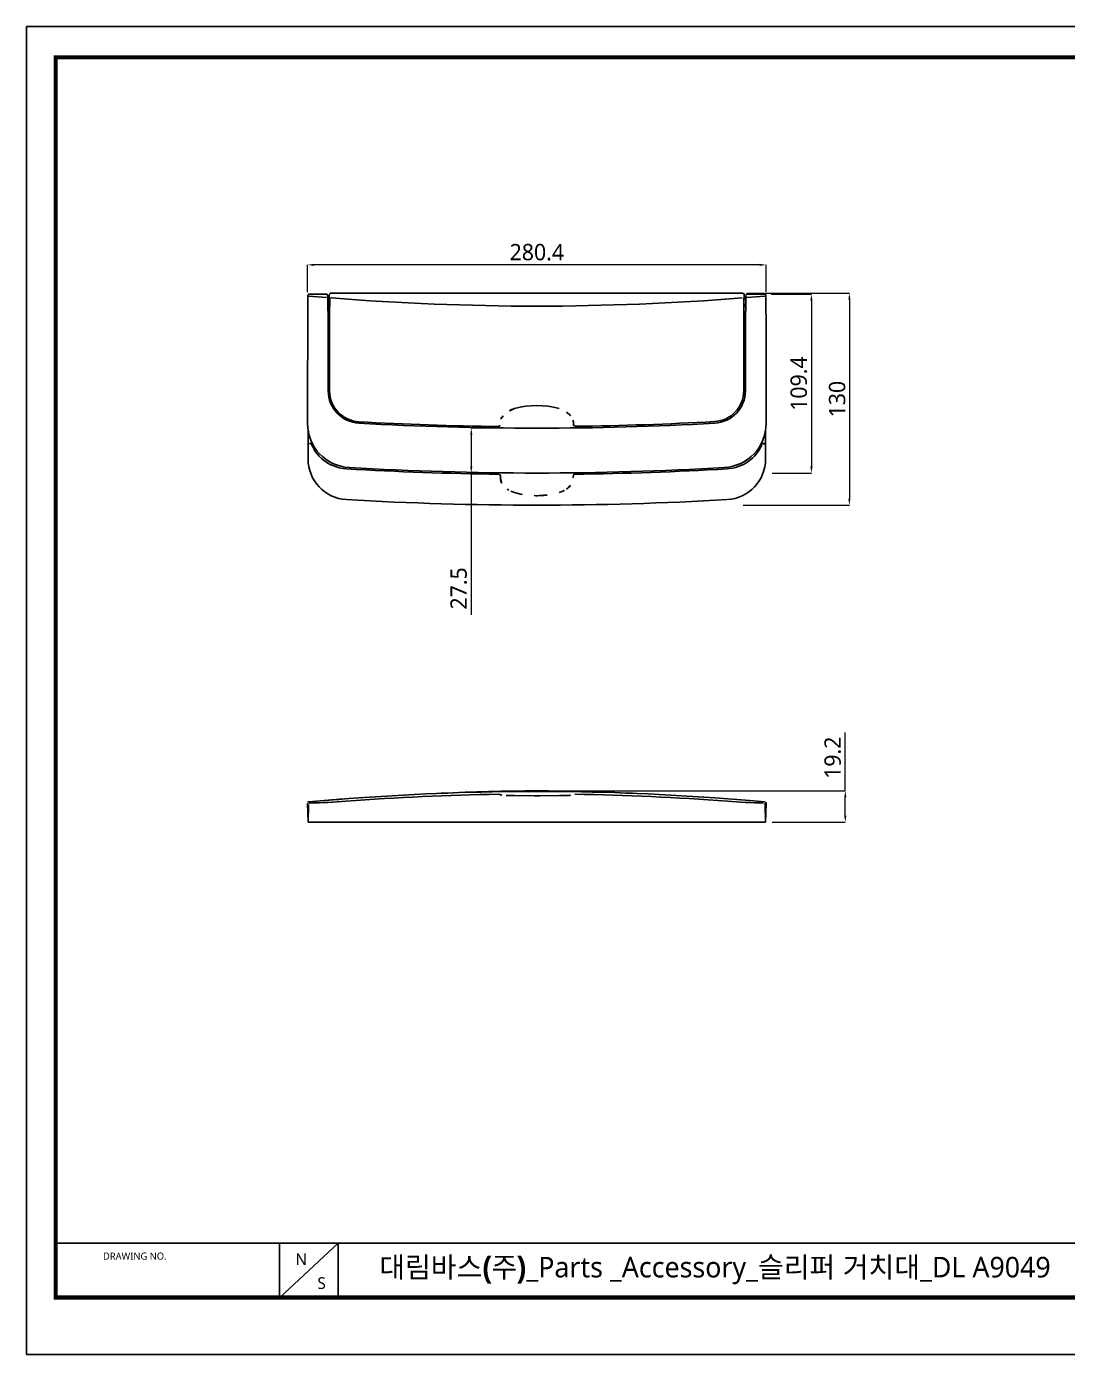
# Model space of a CAD drawing. Extents: x 16296660632 to 16296673681, y -37409619871 to -37409617503.
# Drawn here: x 16296672572 to 16296673208, y -37409618315 to -37409617503 of the extents above; entities that cross this region are included whole.
import ezdxf

# ---------------------------------------------------------------- set-up
doc = ezdxf.new("R2010")
doc.units = 0
doc.header["$LTSCALE"] = 10
doc.header["$MEASUREMENT"] = 0
doc.header["$PDMODE"] = 3
doc.header["$PDSIZE"] = -10
doc.layers.get('0').update_dxf_attribs({"linetype": 'CONTINUOUS'})
doc.layers.get('DEFPOINTS').update_dxf_attribs({"linetype": 'CONTINUOUS'})
for name, color, linetype in [('BODY', 7, 'CONTINUOUS'), ('MAKE2D VISIBLE LINES', 7, 'CONTINUOUS'), ('MAKE2D VISIBLE LINES - TANGENT', 7, 'CONTINUOUS')]:
    doc.layers.add(name, color=color, linetype=linetype)
doc.styles.add('Daelim Dimension', font='')
doc.styles.get('Daelim Dimension').set_extended_font_data('NanumGothic')
doc.dimstyles.new('DEFAULT', dxfattribs={"dimscale": 2, "dimtxt": 2, "dimasz": 2, "dimexe": 0, "dimexo": 2, "dimgap": 1, "dimtad": 1, "dimdec": 1, "dimzin": 9, "dimdsep": 46, "dimtxsty": 'Daelim Dimension', "dimcen": 0.5, "dimclrd": 252, "dimclre": 252, "dimclrt": 3, "dimadec": 1, "dimazin": 0, "dimtfac": 1, "dimtdec": 1, "dimtix": 1, "dimtmove": 0, "dimatfit": 3, "dimfxl": 1, "dimtolj": 1, "dimtzin": 1, "dimlwd": 9, "dimlwe": 9, "dimarcsym": 0})

# ---------------------------------------------------------------- blocks, each defined once
blk = doc.blocks.new('*D1')
at = {"layer": 'BODY', "color": 5, "lineweight": 9, "ltscale": 0.7, "transparency": 16777216}
for p, q in [((16296673012.33147, -37409617665.804657), (16296673074.94034, -37409617665.804657)), ((16296673074.94034, -37409617669.804657), (16296673074.94034, -37409617791.604668)), ((16296673010.08338, -37409617795.604668), (16296673074.94034, -37409617795.604668))]:
    blk.add_line(p, q, dxfattribs=at)
at = {"layer": 'BODY', "color": 5, "ltscale": 0.7, "transparency": 16777216}
for points in [[(16296673074.27367, -37409617669.804657), (16296673075.607, -37409617669.804657), (16296673074.94034, -37409617665.804657)], [(16296673074.27367, -37409617791.604668), (16296673075.607, -37409617791.604668), (16296673074.94034, -37409617795.604668)]]:
    blk.add_solid(points, dxfattribs=at)
at = {"layer": 'DEFPOINTS', "color": 0, "ltscale": 0.7, "transparency": 16777216}
for p in [(16296673008.33147, -37409617665.804657), (16296673006.08338, -37409617795.604668), (16296673074.94034, -37409617795.604668)]:
    blk.add_point(p, dxfattribs=at)
at = {"layer": 'BODY', "color": 7, "ltscale": 0.7, "transparency": 16777216, "insert": (16296673067.4897, -37409617730.704674), "char_height": 10, "attachment_point": 5, "rotation": 90, "style": 'Daelim Dimension'}
blk.add_mtext('\\A1;130', dxfattribs=at)
blk = doc.blocks.new('*D2')
at = {"layer": 'BODY', "color": 5, "lineweight": 9, "ltscale": 0.7, "transparency": 16777216}
for p, q in [((16296673027.19486, -37409617666.498734), (16296673051.739929, -37409617666.498734)), ((16296673051.739929, -37409617670.498734), (16296673051.739929, -37409617771.935341)), ((16296673027.77038, -37409617775.935341), (16296673051.739929, -37409617775.935341))]:
    blk.add_line(p, q, dxfattribs=at)
at = {"layer": 'BODY', "color": 5, "ltscale": 0.7, "transparency": 16777216}
for points in [[(16296673051.073271, -37409617670.498734), (16296673052.406601, -37409617670.498734), (16296673051.739929, -37409617666.498734)], [(16296673051.073271, -37409617771.935341), (16296673052.406601, -37409617771.935341), (16296673051.739929, -37409617775.935341)]]:
    blk.add_solid(points, dxfattribs=at)
at = {"layer": 'DEFPOINTS', "color": 0, "ltscale": 0.7, "transparency": 16777216}
for p in [(16296673023.19486, -37409617666.498734), (16296673023.77038, -37409617775.935341), (16296673051.739929, -37409617775.935341)]:
    blk.add_point(p, dxfattribs=at)
at = {"layer": 'BODY', "color": 7, "ltscale": 0.7, "transparency": 16777216, "insert": (16296673044.03894, -37409617721.217033), "char_height": 10, "attachment_point": 5, "rotation": 90, "style": 'Daelim Dimension'}
blk.add_mtext('\\A1;109.4', dxfattribs=at)
blk = doc.blocks.new('*D0')
at = {"layer": 'BODY', "color": 5, "lineweight": 9, "ltscale": 0.7, "transparency": 16777216}
for p, q in [((16296672743.60964, -37409617665.233414), (16296672743.60964, -37409617648.548927)), ((16296673020.008301, -37409617648.548927), (16296672747.60964, -37409617648.548927)), ((16296673024.008301, -37409617665.018333), (16296673024.008301, -37409617648.548927))]:
    blk.add_line(p, q, dxfattribs=at)
at = {"layer": 'BODY', "color": 5, "ltscale": 0.7, "transparency": 16777216}
for points in [[(16296672747.60964, -37409617647.882263), (16296672747.60964, -37409617649.215591), (16296672743.60964, -37409617648.548927)], [(16296673020.008301, -37409617647.882263), (16296673020.008301, -37409617649.215591), (16296673024.008301, -37409617648.548927)]]:
    blk.add_solid(points, dxfattribs=at)
at = {"layer": 'DEFPOINTS', "color": 0, "ltscale": 0.7, "transparency": 16777216}
for p in [(16296672743.60964, -37409617648.548927), (16296672743.60964, -37409617669.233414), (16296673024.008301, -37409617669.018333)]:
    blk.add_point(p, dxfattribs=at)
at = {"layer": 'BODY', "color": 7, "ltscale": 0.7, "transparency": 16777216, "insert": (16296672883.808969, -37409617640.847923), "char_height": 10, "attachment_point": 5, "style": 'Daelim Dimension'}
blk.add_mtext('\\A1;280.4', dxfattribs=at)
blk = doc.blocks.new('*D3')
at = {"layer": 'BODY', "color": 5, "lineweight": 9, "ltscale": 0.7, "transparency": 16777216}
for p, q in [((16296672879.81868, -37409617748.47816), (16296672843.73278, -37409617748.47816)), ((16296672843.73278, -37409617752.47816), (16296672843.73278, -37409617771.93534)), ((16296672879.81967, -37409617775.93534), (16296672843.73278, -37409617775.93534)), ((16296672843.73278, -37409617775.93534), (16296672843.73278, -37409617862.75305))]:
    blk.add_line(p, q, dxfattribs=at)
at = {"layer": 'BODY', "color": 5, "ltscale": 0.7, "transparency": 16777216}
for points in [[(16296672843.06612, -37409617752.47816), (16296672844.39945, -37409617752.47816), (16296672843.73278, -37409617748.47816)], [(16296672843.06612, -37409617771.93534), (16296672844.39945, -37409617771.93534), (16296672843.73278, -37409617775.93534)]]:
    blk.add_solid(points, dxfattribs=at)
at = {"layer": 'DEFPOINTS', "color": 0, "ltscale": 0.7, "transparency": 16777216}
for p in [(16296672883.81868, -37409617748.47816), (16296672843.73278, -37409617775.93534), (16296672883.81967, -37409617775.93534)]:
    blk.add_point(p, dxfattribs=at)
at = {"layer": 'BODY', "color": 7, "ltscale": 0.7, "transparency": 16777216, "insert": (16296672836.03179, -37409617846.54704), "char_height": 10, "attachment_point": 5, "rotation": 90, "style": 'Daelim Dimension'}
blk.add_mtext('\\A1;27.5', dxfattribs=at)
blk = doc.blocks.new('*D4')
at = {"layer": 'BODY', "color": 5, "lineweight": 9, "ltscale": 0.7, "transparency": 16777216}
for p, q in [((16296673072.45427, -37409617970.45908), (16296673072.45427, -37409617934.68982)), ((16296672887.80096, -37409617970.45908), (16296673072.45427, -37409617970.45908)), ((16296673072.45427, -37409617985.65388), (16296673072.45427, -37409617974.45908)), ((16296673027.70096, -37409617989.65388), (16296673072.45427, -37409617989.65388))]:
    blk.add_line(p, q, dxfattribs=at)
at = {"layer": 'BODY', "color": 5, "ltscale": 0.7, "transparency": 16777216}
for points in [[(16296673071.7876, -37409617974.45908), (16296673073.12093, -37409617974.45908), (16296673072.45427, -37409617970.45908)], [(16296673071.7876, -37409617985.65388), (16296673073.12093, -37409617985.65388), (16296673072.45427, -37409617989.65388)]]:
    blk.add_solid(points, dxfattribs=at)
at = {"layer": 'DEFPOINTS', "color": 0, "ltscale": 0.7, "transparency": 16777216}
for p in [(16296672883.80096, -37409617970.45908), (16296673023.70096, -37409617989.65388), (16296673072.45427, -37409617989.65388)]:
    blk.add_point(p, dxfattribs=at)
at = {"layer": 'BODY', "color": 7, "ltscale": 0.7, "transparency": 16777216, "insert": (16296673064.75327, -37409617950.17336), "char_height": 10, "attachment_point": 5, "rotation": 90, "style": 'Daelim Dimension'}
blk.add_mtext('\\A1;19.2', dxfattribs=at)

msp = doc.modelspace()

# ---------------------------------------------------------------- linework, layer by layer
msp.add_line((16296672757.153021, -37409617669.498123), (16296672757.049471, -37409617678.386032))
at = {"color": 5}
msp.add_line((16296672589.59712, -37409618247.215912), (16296673482.56064, -37409618247.215912), dxfattribs=at)
at = {"color": 5, "ltscale": 40}
for p, q in [((16296672726.47613, -37409618247.215912), (16296672726.47613, -37409618280.632736)), ((16296672726.47613, -37409618247.215912), (16296672726.47613, -37409618280.632736)), ((16296672762.240431, -37409618247.215912), (16296672726.47613, -37409618280.632736)), ((16296672762.240431, -37409618247.215912), (16296672726.47613, -37409618280.632736)), ((16296672762.240431, -37409618247.215912), (16296672762.240431, -37409618280.632736)), ((16296672762.240431, -37409618247.215912), (16296672762.240431, -37409618280.632736))]:
    msp.add_line(p, q, dxfattribs=at)
at = {"ltscale": 0.5}
msp.add_lwpolyline([(16296672571.764351, -37409618315.300323), (16296673680.755871, -37409618315.300323), (16296673680.755871, -37409617502.721291), (16296672571.764351, -37409617502.721291)], close=True, dxfattribs=at)
at = {"color": 5, "linetype": 'ByBlock', "lineweight": 200, "const_width": 2.55528}
msp.add_lwpolyline([(16296672589.59712, -37409618280.506416), (16296673662.81472, -37409618280.506416), (16296673662.81472, -37409617521.588249), (16296672589.59712, -37409617521.588249)], close=True, dxfattribs=at)
for centre, radius, start, end in [((16296672744.40476, -37409617667.198723), 0.7, 89.974974188, 178.500467261), ((16296673023.19721, -37409617667.198723), 0.7, 1.499532739, 90.025025812), ((16296672860.35932, -37409617746.463074), 1, 269.308437828, 6.207174835), ((16296672860.56101, -37409617777.667702), 1, 357.389855423, 89.324069424), ((16296672907.04096, -37409617777.667702), 1, 90.675930576, 182.610144577)]:
    msp.add_arc(centre, radius, start, end)
at = {"layer": 'MAKE2D VISIBLE LINES'}
for p, q in [((16296672743.597879, -37409617745.618317), (16296672743.67845, -37409617668.299362)), ((16296672743.67845, -37409617668.29744), (16296672743.680531, -37409617668.116386)), ((16296672743.680531, -37409617668.116386), (16296672743.705, -37409617667.180397)), ((16296672755.977011, -37409617676.904533), (16296672755.98996, -37409617669.23674)), ((16296672757.113331, -37409617672.905327), (16296672755.98377, -37409617672.904541)), ((16296672755.99408, -37409617668.904663), (16296672756.972639, -37409617668.909248)), ((16296672757.112141, -37409617673.007133), (16296672756.90098, -37409617666.804321)), ((16296672757.90064, -37409617665.804657), (16296673009.701321, -37409617665.804657)), ((16296673010.48864, -37409617672.905327), (16296673011.6182, -37409617672.904541)), ((16296673010.48982, -37409617673.007133), (16296673010.700979, -37409617666.804321)), ((16296673011.60788, -37409617668.904663), (16296673010.62933, -37409617668.909248)), ((16296673011.62495, -37409617676.904533), (16296673011.612009, -37409617669.23674)), ((16296673023.921431, -37409617668.116386), (16296673023.896971, -37409617667.180397)), ((16296673023.92351, -37409617668.29744), (16296673023.921431, -37409617668.116386)), ((16296673023.923519, -37409617668.299362), (16296673023.970301, -37409617688.689583)), ((16296672755.977011, -37409617676.905617), (16296672756.172001, -37409617676.904663)), ((16296672757.1098, -37409617725.722298), (16296672757.049471, -37409617678.386032)), ((16296673011.62495, -37409617676.905617), (16296673011.42997, -37409617676.904663)), ((16296673023.98447, -37409617697.247223), (16296673023.99445, -37409617704.937119)), ((16296673024.00461, -37409617716.576958), (16296673024.00745, -37409617722.35218)), ((16296673024.008539, -37409617726.251183), (16296673024.00408, -37409617745.618317)), ((16296672743.90098, -37409617767.336121), (16296672743.90098, -37409617749.627083)), ((16296673023.700979, -37409617767.336121), (16296673023.700979, -37409617749.627083)), ((16296672870.191641, -37409617787.916893), (16296672867.93482, -37409617787.077667)), ((16296672883.384951, -37409617789.799141), (16296672883.80098, -37409617789.801086)), ((16296672884.21701, -37409617789.799141), (16296672883.80098, -37409617789.801086)), ((16296672899.65661, -37409617787.082581), (16296672897.41033, -37409617787.916893)), ((16296672743.593241, -37409617977.902473), (16296672743.90103, -37409617989.651413)), ((16296672743.90103, -37409617989.651413), (16296672744.18854, -37409617978.714348)), ((16296672744.225611, -37409617977.187187), (16296672756.11223, -37409617976.087044)), ((16296672756.36648, -37409617976.0653), (16296672756.824909, -37409617976.028358)), ((16296672758.23069, -37409617975.923683), (16296672758.46619, -37409617975.906799)), ((16296672758.804689, -37409617975.882713), (16296672759.25548, -37409617975.850906)), ((16296672761.166821, -37409617975.718102), (16296672761.748051, -37409617975.678047)), ((16296672762.541439, -37409617975.623444), (16296672763.0625, -37409617975.587578)), ((16296672764.0329, -37409617975.520714), (16296672764.47146, -37409617975.490433)), ((16296672766.612101, -37409617975.341843), (16296672768.93042, -37409617975.179024)), ((16296673011.4897, -37409617976.087044), (16296673023.37632, -37409617977.187187)), ((16296673023.41511, -37409617978.743607), (16296673023.70096, -37409617989.653877)), ((16296673023.70096, -37409617989.653877), (16296673024.008711, -37409617977.901749)), ((16296672767.343491, -37409617989.653877), (16296672743.90103, -37409617989.651413)), ((16296672767.343491, -37409617989.653877), (16296673000.25844, -37409617989.653877)), ((16296673023.70096, -37409617989.653877), (16296673000.25844, -37409617989.653877))]:
    msp.add_line(p, q, dxfattribs=at)
for centre, radius, start, end in [((16296672757.900499, -37409617666.804176), 0.999516, 89.991913056, 180.00830551), ((16296673009.701469, -37409617666.804176), 0.999516, 359.99169449, 90.008086944), ((16296672776.108049, -37409617725.586243), 19.872789, 180.392110353, 266.846696802), ((16296672775.98126, -37409617725.707764), 18.871465, 180.044150334, 266.855231993), ((16296672874.336651, -37409617751.025993), 15.113082, 105.918330775, 137.91598632), ((16296672883.80098, -37409617784.604668), 50, 74.205557038, 105.794442962), ((16296672893.32752, -37409617750.926109), 15.000002, 41.959968078, 74.205557038), ((16296672770.6357, -37409617745.599052), 27.037823, 180.041964675, 266.625254595), ((16296672883.77285, -37409615806.83004), 1940.774346, 266.785507813, 269.308437828), ((16296672883.99831, -37409615799.342407), 1949.135747, 266.794697652, 269.994208), ((16296672883.603769, -37409615799.346588), 1949.131577, 270.005792, 273.205302348), ((16296672996.96627, -37409617745.599052), 27.037823, 273.374745405, 359.958035325), ((16296672745.06745, -37409617758.780502), 1.006419, 124.07367042, 179.42909605), ((16296672745.05315, -37409617758.796333), 1.011729, 23.535821429, 122.900628404), ((16296672768.90098, -37409617748.409264), 25, 203.535821429, 266.615384685), ((16296672998.700979, -37409617748.409264), 25, 273.384615315, 336.464178571), ((16296673022.548809, -37409617758.796333), 1.011729, 57.099371596, 156.464178571), ((16296673022.53451, -37409617758.780502), 1.006419, 0.57090395, 55.92632958), ((16296672768.80098, -37409617767.336121), 24.9, 180, 266.644397465), ((16296672998.80098, -37409617767.336121), 24.9, 273.355602535, 0), ((16296672883.835329, -37409615805.03363), 1971.771365, 266.615384685, 269.324069424), ((16296672883.85314, -37409615804.199806), 1971.73553, 266.661929479, 269.998470038), ((16296672883.748831, -37409615804.199806), 1971.73553, 270.001529962, 273.338070521), ((16296672883.76664, -37409615805.033623), 1971.771375, 270.675930576, 273.384615315), ((16296672883.80098, -37409615806.004662), 1989.6, 266.644397465, 273.355602535), ((16296672883.798071, -37409617739.823547), 49.981031, 254.202914296, 268.24201185), ((16296672883.80098, -37409617739.804657), 50.000002, 271.760609711, 285.786802533), ((16296672883.800961, -37409619165.770401), 1195.311326, 87.192277124, 92.807722876), ((16296672744.297741, -37409617977.888344), 0.704635, 95.974399116, 181.149296341), ((16296673023.30689, -37409617977.885262), 0.702012, 358.653945597, 84.18303661)]:
    msp.add_arc(centre, radius, start, end, dxfattribs=at)
at = {"layer": 'MAKE2D VISIBLE LINES - TANGENT'}
for p, q in [((16296672755.283871, -37409617668.558617), (16296672744.37236, -37409617667.621468)), ((16296672755.323971, -37409617666.503487), (16296672744.40506, -37409617666.498734)), ((16296672755.98996, -37409617669.23674), (16296672755.99148, -37409617669.053574)), ((16296672755.99148, -37409617669.053574), (16296672756.02355, -37409617667.215714)), ((16296673010.44894, -37409617669.498123), (16296673010.36702, -37409617725.604187)), ((16296673011.610479, -37409617669.053574), (16296673011.578409, -37409617667.215714)), ((16296673011.612009, -37409617669.23674), (16296673011.610479, -37409617669.053574)), ((16296673012.278, -37409617666.503487), (16296673023.196899, -37409617666.498734)), ((16296673012.31809, -37409617668.558617), (16296673023.229601, -37409617667.621468)), ((16296672757.102579, -37409617673.827568), (16296672755.98201, -37409617673.822952)), ((16296672756.235319, -37409617725.722298), (16296672756.172001, -37409617676.904663)), ((16296672757.049471, -37409617678.386032), (16296672756.175461, -37409617678.38382)), ((16296673010.435961, -37409617678.385857), (16296673011.42651, -37409617678.38382)), ((16296673010.49938, -37409617673.827568), (16296673011.619961, -37409617673.822952)), ((16296673011.42997, -37409617676.904663), (16296673011.366501, -37409617725.725403)), ((16296673023.98423, -37409617697.247223), (16296673023.97006, -37409617688.689583)), ((16296673024.00437, -37409617716.576958), (16296673023.994209, -37409617704.937119)), ((16296673024.008301, -37409617726.251183), (16296673024.00721, -37409617722.35218)), ((16296672906.28957, -37409617745.625229), (16296672906.25946, -37409617746.248283)), ((16296672861.513809, -37409617778.725883), (16296672861.559971, -37409617777.713242)), ((16296672906.04199, -37409617777.713242), (16296672906.08816, -37409617778.725883)), ((16296672861.51627, -37409617778.884392), (16296672861.513809, -37409617778.725883)), ((16296672906.08816, -37409617778.725883), (16296672906.085699, -37409617778.884392)), ((16296672883.384951, -37409617789.799141), (16296672882.266581, -37409617789.781113)), ((16296672885.33642, -37409617789.781082), (16296672884.21701, -37409617789.799141)), ((16296672865.147869, -37409617973.184189), (16296672867.500931, -37409617973.284767)), ((16296672867.500931, -37409617973.284767), (16296672869.90987, -37409617973.3461)), ((16296672869.90987, -37409617973.3461), (16296672882.23288, -37409617973.468391)), ((16296672882.23295, -37409617973.468391), (16296672883.800961, -37409617973.469131)), ((16296672883.801001, -37409617973.469131), (16296672885.36898, -37409617973.468391)), ((16296672885.36898, -37409617973.468391), (16296672897.69206, -37409617973.3461)), ((16296672897.69206, -37409617973.3461), (16296672900.10099, -37409617973.284767)), ((16296672900.10099, -37409617973.284767), (16296672902.45406, -37409617973.184189)), ((16296672756.366541, -37409617976.065964), (16296672756.11228, -37409617976.087593)), ((16296672758.23077, -37409617975.924797), (16296672756.824989, -37409617976.029282)), ((16296672758.80476, -37409617975.883774), (16296672758.46627, -37409617975.90789)), ((16296672761.166849, -37409617975.718643), (16296672759.25555, -37409617975.851898)), ((16296672762.541451, -37409617975.623627), (16296672761.748091, -37409617975.678429)), ((16296672764.03289, -37409617975.520599), (16296672763.06251, -37409617975.587646)), ((16296672766.61208, -37409617975.341537), (16296672764.471451, -37409617975.490257)), ((16296672774.92321, -37409617974.746269), (16296672768.93041, -37409617975.178787)), ((16296672769.029461, -37409617976.423851), (16296672769.018841, -37409617976.618423)), ((16296672774.92321, -37409617974.746269), (16296672774.96694, -37409617974.949539)), ((16296673011.489651, -37409617976.087593), (16296672992.678711, -37409617974.746269))]:
    msp.add_line(p, q, dxfattribs=at)
for centre, radius, start, end in [((16296672744.27914, -37409617668.221626), 0.607352, 81.171208351, 170.023698532), ((16296672755.368879, -37409617669.190392), 0.637461, 12.394271449, 97.663480089), ((16296672755.32366, -37409617667.203499), 0.7, 359.000227785, 89.974974188), ((16296672758.041571, -37409617669.695793), 0.910267, 83.68081909, 167.457537163), ((16296672883.80098, -37409616095.767387), 1578.034744, 265.432715049, 274.567284951), ((16296673009.5604, -37409617669.695793), 0.910267, 12.542462837, 96.31918091), ((16296673012.278311, -37409617667.203499), 0.7, 90.025025812, 180.999772215), ((16296673012.233089, -37409617669.190392), 0.637461, 82.336519911, 167.605728551), ((16296673023.322821, -37409617668.221626), 0.607352, 9.976301468, 98.828791649), ((16296672991.49679, -37409617725.5933), 18.870236, 273.145095361, 359.966777964), ((16296672991.50259, -37409617725.594467), 19.864343, 273.125733433, 359.622315406), ((16296672868.32502, -37409617745.596733), 7.012668, 137.918309426, 186.207174835), ((16296672899.276951, -37409617745.596733), 7.012668, 359.967215096, 42.081690574), ((16296672883.74386, -37409615803.473808), 1944.007632, 270.693310579, 273.208030141), ((16296672907.25625, -37409617746.338333), 1.000846, 174.838359873, 270.584128736), ((16296672870.365061, -37409617778.236122), 8.872512, 184.190145062, 238.565668328), ((16296672874.01318, -37409617774.038483), 14.386348, 234.885021968, 245.006900284), ((16296672893.580999, -37409617774.025017), 14.401838, 294.998579457, 305.046489059), ((16296672897.21402, -37409617778.22216), 8.896366, 301.513427927, 355.73095021), ((16296672883.567539, -37409619499.500687), 1527.184175, 90.863150829, 94.36703946), ((16296672883.691339, -37409619448.469254), 1477.73134, 89.995737962, 94.221064267), ((16296672864.470739, -37409617962.157288), 11.047676, 249.271383085, 273.51389187), ((16296672883.910589, -37409619448.469254), 1477.73134, 85.778935733, 90.004262038), ((16296672902.67441, -37409617959.139572), 14.046349, 269.101111124, 288.113519137), ((16296672883.996161, -37409619500.337662), 1528.021625, 85.633974514, 89.135865734), ((16296672745.185129, -37409617978.78804), 0.999314, 95.44950669, 175.771282545), ((16296672741.439871, -37409617663.545387), 314.269045, 270.665549398, 274.716412921), ((16296673025.962839, -37409617667.783867), 310.028579, 265.255852392, 269.362211671), ((16296673022.41683, -37409617978.787987), 0.99927, 2.546260051, 84.551798778)]:
    msp.add_arc(centre, radius, start, end, dxfattribs=at)

# ---------------------------------------------------------------- texts
at = {"color": 5, "ltscale": 40, "style": 'Daelim Dimension'}
msp.add_text('DRAWING NO.', height=4.37636208, dxfattribs=at).set_placement((16296672618.510811, -37409618257.325768))
at = {"char_height": 7.161809, "width": 9.99508089, "attachment_point": 1, "style": 'Daelim Dimension'}
for s, insert in [('N', (16296672736.20356, -37409618253.481003)), ('S', (16296672749.64225, -37409618268.07859))]:
    msp.add_mtext(s, dxfattribs=dict(at, insert=insert))
at = {"color": 2, "insert": (16296672787.444019, -37409618255.600937), "char_height": 12.55664592, "width": 661.40728909, "attachment_point": 1, "style": 'Daelim Dimension'}
msp.add_mtext('{\\fPretendard Variable SemiBold|b0|i0|c129|p2;대림바스(주)}_Parts _Accessory_{\\fGulim|b0|i0|c129|p50;슬리퍼 거치대}_DL A9049', dxfattribs=at)

# ---------------------------------------------------------------- dimensions: what is measured, and where the dimension line sits
at = {"layer": 'BODY', "ltscale": 0.7}
dim = msp.add_linear_dim(base=(16296672743.60964, -37409617648.548927), p1=(16296673024.008301, -37409617669.018333), p2=(16296672743.60964, -37409617669.233414), dimstyle='DEFAULT', override={"dimtxt": 5, "dimclrd": 5, "dimclre": 5, "dimclrt": 7}, dxfattribs=at)
dim.commit()
dim.dimension.update_dxf_attribs({"geometry": '*D0', "text_midpoint": (16296672883.808969, -37409617640.847923)})
for base, p1, p2, override, picture, middle in [((16296673074.94034, -37409617795.604668), (16296673008.33147, -37409617665.804657), (16296673006.08338, -37409617795.604668), {"dimtxt": 5, "dimdec": 0, "dimclrd": 5, "dimclre": 5, "dimclrt": 7}, '*D1', (16296673067.4897, -37409617730.704674)), ((16296673051.739929, -37409617775.935341), (16296673023.19486, -37409617666.498734), (16296673023.77038, -37409617775.935341), {"dimtxt": 5, "dimclrd": 5, "dimclre": 5, "dimclrt": 7}, '*D2', (16296673044.03894, -37409617721.217033))]:
    dim = msp.add_linear_dim(base=base, p1=p1, p2=p2, angle=90, dimstyle='DEFAULT', override=override, dxfattribs=at)
    dim.commit()
    dim.dimension.update_dxf_attribs({"geometry": picture, "text_midpoint": middle})
for base, p1, p2, picture, middle in [((16296672843.73278, -37409617775.935341), (16296672883.81868, -37409617748.478157), (16296672883.81967, -37409617775.935341), '*D3', (16296672843.73279, -37409617846.547043)), ((16296673072.454269, -37409617989.653877), (16296672883.800961, -37409617970.459084), (16296673023.70096, -37409617989.653877), '*D4', (16296673072.454269, -37409617950.173363))]:
    dim = msp.add_linear_dim(base=base, p1=p1, p2=p2, angle=90, dimstyle='DEFAULT', override={"dimtxt": 5, "dimclrd": 5, "dimclre": 5, "dimclrt": 7}, dxfattribs=at)
    dim.commit()
    dim.dimension.update_dxf_attribs({"geometry": picture, "text_midpoint": middle, "dimtype": 160})

doc.saveas('drawing.dxf')
